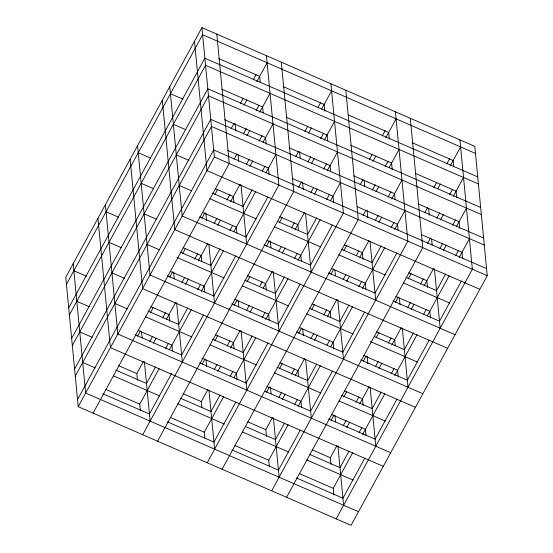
<?xml version="1.0" encoding="UTF-8"?>
<svg xmlns="http://www.w3.org/2000/svg" width="553" height="553" viewBox="0 0 553 553"><rect width="100%" height="100%" fill="white"/><g stroke="black" fill="none" stroke-linecap="round" stroke-linejoin="round"><path stroke-width="0.83" d="M201.928 27.65L65.759 277.316L78.215 406.662L351.072 525.35L487.241 275.684L474.785 146.338L201.928 27.65L214.377 157.004L78.215 406.662M66.436 284.366L202.605 34.708L475.462 153.388M68.703 307.89L204.866 58.224L477.73 176.912M69.381 314.94L205.55 65.282L478.407 183.962M71.648 338.464L207.81 88.798L480.675 207.486M72.325 345.514L208.495 95.856L481.352 214.536M74.593 369.038L210.755 119.372L483.619 238.06M75.27 376.088L211.44 126.43L484.297 245.11M77.538 399.612L213.7 149.946L486.564 268.634M240.424 103.363L243.313 98.068M253.219 79.915L256.101 74.614M231.202 128.579L234.092 123.284M243.991 105.125L246.88 99.83M256.786 81.671L267.099 62.759M243.368 133.937L246.258 128.642M256.157 110.489L259.046 105.188M93.098 413.139L229.267 163.474L216.811 34.127M137.593 336.189L140.476 330.888M150.381 312.735L153.271 307.44M169.778 277.177L172.66 271.882M182.566 253.723L185.455 248.428M201.963 218.165L204.845 212.87M214.751 194.711L217.64 189.416M234.147 159.153L237.03 153.858M246.935 135.699L249.825 130.404M259.73 112.245L270.044 93.333M149.759 341.547L152.649 336.252M162.962 317.339L165.437 312.798M181.944 282.535L184.833 277.24M194.732 259.081L197.621 253.786M214.129 223.523L217.018 218.228M226.917 200.068L229.806 194.774M246.313 164.511L249.203 159.216M259.101 141.063L261.991 135.762M137.469 380.291L136.819 373.572L143.421 361.462M153.326 343.309L156.216 338.014M166.529 319.095L175.605 302.456M185.511 284.297L188.4 279.002M198.299 260.843L207.79 243.444M217.695 225.285L220.585 219.99M230.483 201.831L239.974 184.432M249.88 166.273L252.769 160.978M263.083 142.066L272.988 123.907M155.587 366.826L146.51 383.471L115.798 370.109M165.492 348.666L168.382 343.372M187.778 307.814L178.695 324.459L147.983 311.097M197.677 289.654L200.566 284.36M219.963 248.802L210.88 265.447L180.167 252.092M229.861 230.642L232.751 225.347M252.147 189.79L243.064 206.435L212.352 193.08M262.461 170.877L264.935 166.335M140.414 410.865L139.764 404.146L159.16 368.588M169.474 349.669L191.345 309.576M201.244 291.417L223.53 250.564M233.843 231.652L255.714 191.552M266.028 172.64L275.933 154.481M171.741 373.192L149.455 414.045L102.996 393.833M203.511 314.934L181.64 355.033L135.181 334.821M235.696 255.921L213.824 296.021L167.365 275.816M267.88 196.909L246.009 237.009L199.55 216.804M304.917 131.42L307.807 126.125M318.12 107.206L320.602 102.671M142.709 434.72L278.878 185.055L266.422 55.701M295.696 156.63L298.585 151.335M308.484 133.176L311.374 127.881M321.687 108.969L331.593 90.81M307.862 161.994L310.751 156.699M320.657 138.54L323.54 133.245M157.591 441.19L293.761 191.532L281.304 62.178M202.087 364.24L204.969 358.945M214.875 340.786L217.764 335.491M234.272 305.228L237.161 299.933M247.06 281.774L249.949 276.479M266.456 246.216L269.346 240.921M279.244 222.762L282.134 217.467M298.641 187.204L301.53 181.909M311.429 163.75L314.318 158.455M324.224 140.296L334.537 121.383M214.253 369.598L217.142 364.303M227.041 346.15L229.93 340.848M246.438 310.592L249.327 305.291M259.64 286.378L262.115 281.843M278.622 251.58L281.512 246.285M291.41 228.126L294.3 222.831M310.807 192.568L313.696 187.273M323.595 169.114L326.484 163.819M201.88 407.499L201.313 401.623L207.914 389.519M217.82 371.36L220.709 366.065M230.608 347.906L240.099 330.507M250.004 312.348L252.894 307.053M263.207 288.141L272.283 271.495M282.189 253.336L285.078 248.041M294.984 229.882L304.468 212.483M314.374 194.324L317.263 189.029M327.169 170.87L337.482 151.957M220.087 394.877L211.004 411.522L180.292 398.167M230.401 375.964L232.875 371.422M252.272 335.865L243.189 352.51L212.476 339.155M262.17 317.712L265.06 312.417M284.456 276.859L275.373 293.498L244.668 280.143M294.355 258.7L297.244 253.405M316.641 217.847L307.558 234.486L277.634 221.476M326.54 199.688L329.429 194.393M204.824 438.073L204.257 432.197L223.654 396.639M233.967 377.727L255.839 337.627M265.737 319.468L288.023 278.615M297.922 260.456L320.208 219.603M330.521 200.691L340.427 182.531M235.82 401.996L213.949 442.096L167.49 421.891M268.005 342.991L246.133 383.084L199.674 362.879M300.189 283.979L278.318 324.072L231.859 303.867M332.374 224.967L310.503 265.06L264.044 244.855M369.411 159.471L372.3 154.176M382.206 136.017L385.095 130.722M207.202 462.771L343.372 213.105L330.915 83.759M360.19 184.681L363.079 179.386M372.978 161.234L375.867 155.932M385.773 137.78L396.086 118.867M372.356 190.045L375.245 184.75M385.151 166.591L388.04 161.296M222.085 469.241L358.254 219.582L345.798 90.229M266.581 392.291L269.47 386.996M279.369 368.837L282.258 363.542M298.765 333.279L301.655 327.984M311.553 309.825L314.443 304.53M330.95 274.267L333.839 268.972M343.738 250.82L346.627 245.518M363.134 215.255L365.609 210.721M375.922 191.808L378.812 186.506M389.125 167.594L399.031 149.441M278.747 397.655L281.636 392.36M291.535 374.201L294.424 368.906M310.931 338.643L313.821 333.348M323.719 315.189L326.609 309.894M343.116 279.631L346.005 274.336M356.319 255.424L358.793 250.882M375.3 220.619L378.19 215.324M388.095 197.165L390.978 191.87M266.456 436.393L265.806 429.674L272.408 417.57M282.313 399.411L285.203 394.116M295.108 375.957L304.599 358.558M314.498 340.399L317.387 335.104M327.293 316.952L336.784 299.546M346.683 281.394L349.572 276.092M359.885 257.18L368.969 240.534M378.867 222.382L381.757 217.08M391.662 198.928L401.976 180.015M284.581 422.934L275.498 439.573L245.573 426.557M294.479 404.775L297.369 399.48M316.765 363.922L307.689 380.568L276.977 367.206M327.079 345.01L329.553 340.468M348.95 304.91L339.874 321.556L309.162 308.194M358.849 286.751L361.738 281.456M381.135 245.898L372.058 262.544L341.346 249.182M391.033 227.739L393.923 222.444M269.318 466.131L268.751 460.248L288.148 424.69M298.046 406.531L320.332 365.678M330.646 346.766L352.517 306.666M362.422 288.514L384.701 247.654M394.607 229.502L404.92 210.589M300.314 430.054L278.442 470.147L231.984 449.942M332.498 371.042L310.627 411.142L264.956 391.275M364.683 312.03L342.812 352.13L296.353 331.918M396.867 253.018L374.996 293.118L328.537 272.906M433.905 187.522L436.794 182.227M446.7 164.068L449.589 158.773M271.696 490.822L407.865 241.163L395.409 111.81M424.683 212.739L427.573 207.444M437.886 188.525L440.361 183.99M450.266 165.831L460.58 146.918M436.849 218.096L439.739 212.801M449.644 194.642L452.534 189.347M286.578 497.299L422.748 247.633L410.291 118.28M331.074 420.342L333.964 415.047M343.862 396.895L346.752 391.593M363.259 361.337L366.148 356.035M376.047 337.883L378.936 332.588M395.443 302.325L398.333 297.03M408.232 278.871L411.121 273.576M427.628 243.313L430.517 238.018M440.416 219.859L443.306 214.564M453.211 196.405L463.525 177.492M343.24 425.706L346.13 420.411M356.035 402.252L358.918 396.957M375.425 366.694L378.314 361.399M388.22 343.24L391.102 337.945M407.609 307.682L410.499 302.387M420.404 284.228L423.287 278.933M439.794 248.67L442.683 243.375M452.589 225.216L455.478 219.921M330.95 464.451L330.307 457.725L336.908 445.621M346.807 427.469L349.696 422.167M359.602 404.015L369.093 386.609M378.992 368.457L381.881 363.162M391.787 345.003L401.278 327.604M411.176 309.445L414.066 304.15M423.971 285.991L433.462 268.592M443.361 250.433L446.25 245.138M456.571 226.225L466.469 208.066M349.074 450.985L339.998 467.631L309.286 454.269M358.973 432.826L361.862 427.531M381.259 391.973L372.183 408.619L341.471 395.257M391.165 373.814L394.047 368.519M413.444 332.961L404.367 349.607L374.443 336.59M423.757 314.049L426.232 309.507M445.628 273.949L436.552 290.595L405.84 277.24M455.534 255.79L458.416 250.495M333.894 495.025L333.245 488.299L352.641 452.741M362.547 434.589L384.826 393.736M394.731 375.577L417.01 334.724M427.324 315.804L449.195 275.712M459.101 257.553L469.414 238.64M364.807 458.105L342.936 498.205L296.477 477.992M396.992 399.093L375.128 439.193L328.662 418.98M429.176 340.081L407.312 380.181L360.846 359.968M461.361 281.069L439.497 321.169L393.031 300.956M336.189 518.873L472.359 269.214L459.902 139.861M218.725 58.563L259.675 76.376L260.235 82.259M283.219 86.621L324.169 104.427L324.811 111.146M348.501 115.01L388.662 132.485L389.305 139.204M412.206 142.722L453.156 160.536L453.723 166.412M221.67 89.137L262.613 106.95L263.18 112.833M286.164 117.195L327.113 135.001L327.673 140.884M350.657 145.245L391.607 163.059L392.25 169.778M415.939 173.642L456.101 191.11L456.743 197.829M170.421 93.72L182.953 99.167M224.608 119.711L265.558 137.524L266.207 144.243M289.108 147.769L330.051 165.575L330.618 171.458M353.602 175.819L394.552 193.633L395.112 199.509M418.096 203.87L459.045 221.684L459.688 228.403M173.366 124.294L185.898 129.741M227.553 150.285L268.502 168.098L269.152 174.817M292.046 178.343L332.996 196.149L333.646 202.868M357.328 206.732L397.489 224.207L398.056 230.083M421.04 234.444L461.99 252.258L462.55 258.133M214.377 157.004L487.241 275.684M176.31 154.868L188.843 160.315M479.817 289.302L206.953 170.621L194.497 41.268M138.236 152.725L150.769 158.179M215.262 188.656L233.373 196.536L233.94 202.412M279.756 216.714L297.867 224.587L298.433 230.47M344.249 244.765L362.367 252.645L363.01 259.364M408.743 272.816L426.861 280.696L427.504 287.415M179.255 185.442L191.787 190.889M209.884 198.762L256.281 218.947M274.378 226.813L320.775 246.997M338.871 254.871L385.268 275.048M403.365 282.922L449.762 303.099M141.181 183.299L153.713 188.753M202.46 212.38L236.318 227.11L236.884 232.986M266.954 240.431L300.811 255.161L301.378 261.044M331.447 268.488L365.305 283.219L365.872 289.095M395.941 296.539L429.805 311.27L430.448 317.989M455.057 334.696L182.193 216.016L169.743 86.662M144.126 213.873L156.658 219.327M447.633 348.314L174.769 229.633L162.312 100.28M106.052 211.737L118.584 217.191M183.078 247.668L201.188 255.548L201.755 261.424M247.571 275.719L265.682 283.599L266.332 290.318M312.065 303.777L330.176 311.65L330.742 317.533M376.558 331.828L394.676 339.708L395.236 345.584M147.063 244.447L159.603 249.901M176.912 257.428L224.096 277.952M242.193 285.825L288.59 306.009M306.687 313.883L353.084 334.06M370.392 341.588L417.577 362.111M108.996 242.311L121.529 247.765M170.276 271.392L204.133 286.122L204.7 291.998M234.769 299.443L268.627 314.173L269.193 320.056M299.263 327.5L333.12 342.224L333.77 348.943M363.756 355.551L397.614 370.282L398.264 377.001M422.872 393.708L150.008 275.021L137.559 145.674M111.941 272.885L124.473 278.339M415.441 407.326L142.584 288.645L130.128 159.292M73.867 270.749L86.399 276.203M150.893 306.68L169.004 314.56L169.653 321.279M215.387 334.731L233.497 342.611L234.064 348.494M279.88 362.789L297.991 370.662L298.558 376.545M344.374 390.84L362.491 398.72L363.134 405.439M114.879 303.459L127.418 308.913M145.515 316.786L191.912 336.964M210.009 344.837L256.405 365.021M274.502 372.895L320.899 393.072M338.996 400.946L385.393 421.123M76.812 301.323L89.344 306.777M138.084 330.404L171.948 345.134L172.515 351.01M201.797 358.116L236.442 373.185L237.092 379.904M267.078 386.512L300.936 401.236L301.503 407.119M331.572 414.563L365.429 429.294L365.996 435.17M390.688 452.72L117.824 334.033L105.367 204.686M79.756 331.897L92.289 337.351M383.257 466.338L110.4 347.65L97.943 218.304M118.708 365.692L136.819 373.572M183.202 393.743L201.313 401.623M247.696 421.794L265.806 429.674M312.189 449.852L330.307 457.725M82.694 362.471L95.234 367.925M113.33 375.798L159.727 395.976M177.824 403.849L224.221 424.027M242.318 431.9L288.714 452.084M306.811 459.958L353.208 480.135M105.9 389.416L139.764 404.146M170.4 417.467L204.257 432.197M234.894 445.518L268.751 460.248M299.387 473.575L333.245 488.299M358.503 511.732L85.639 393.045L73.183 263.698M428.637 208.446L429.287 215.165M431.582 239.02L432.149 244.903M434.444 268.758L440.174 328.226M399.397 298.032L400.047 304.751M402.342 328.606L407.99 387.238M364.144 180.396L364.71 186.278M367.005 210.126L367.738 217.688M370.033 241.543L375.681 300.168M367.137 356.208L367.863 363.763M370.157 387.618L375.805 446.25M334.904 269.982L335.471 275.857M337.765 299.712L343.496 359.18M334.952 415.213L335.595 421.939M337.89 445.787L343.62 505.255M299.567 151.501L300.217 158.22M302.512 182.075L303.244 189.638M305.539 213.493L311.187 272.117M302.719 328.994L303.369 335.712M305.664 359.568L311.311 418.192M270.327 241.087L270.977 247.806M273.272 271.661L279.002 331.129M270.452 387.162L271.101 393.881M273.396 417.736L279.127 477.204M235.073 123.45L235.806 131.006M238.101 154.861L238.751 161.58M240.963 184.598L246.693 244.067M238.225 300.936L238.792 306.818M241.087 330.673L246.818 390.142M229.239 307.98L229.391 309.549M205.834 213.036L206.566 220.592M208.861 244.447L214.502 303.079M206.041 359.948L206.691 366.667M208.986 390.522L214.633 449.154M173.649 272.048L174.299 278.767M176.594 302.622L182.317 362.091M141.547 331.897L142.114 337.779M144.409 361.634L150.133 421.103"/></g></svg>
